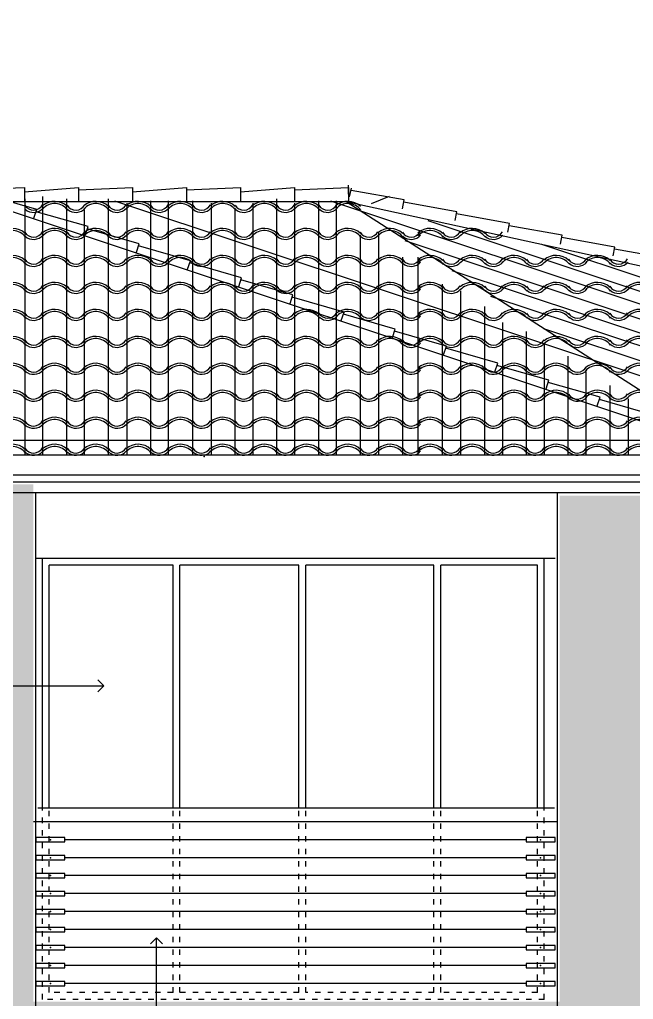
# Model space of a CAD drawing. Extents: x -92740 to -63661, y -15771 to -4391.
# Drawn here: x -84026.7 to -83881.4, y -13055.1 to -12823.1 of the extents above; entities that cross this region are included whole.
import ezdxf

# ---------------------------------------------------------------- set-up
doc = ezdxf.new("R2010")
doc.units = 0
doc.header["$MEASUREMENT"] = 0
doc.linetypes.add('Dashed', pattern=[1, 0.3, -0.4, 0.3])
for name, color, linetype in [('ELEVATIONS', 7, 'Continuous'), ('ROOFTILE', 7, 'Continuous'), ('STUCCO', 4, 'Continuous')]:
    doc.layers.add(name, color=color, linetype=linetype)

msp = doc.modelspace()

# ---------------------------------------------------------------- hatches: boundary and pattern name
at = {"layer": 'STUCCO', "linetype": 'Continuous', "ltscale": 12.78}
h = msp.add_hatch(dxfattribs=at)
h.set_pattern_fill('cement', color=9, scale=1.5625, style=0, pattern_type=2)
h.set_pattern_definition([(20, (0, 0), (-2.1376259, 5.8730789), [-6.09375015, 0.15625]), (55, (0, 0), (-5.11970028, 3.58485273), [-6.09375015, 0.15625]), (80, (0, 0), (-6.15504846, 1.0853011), [-6.09375015, 0.15625])])
h.paths.add_polyline_path([(-84456.9, -12936.3), (-84456.9, -13261.66), (-84421.75, -13261.66), (-84421.75, -13081.14), (-83898.84, -13081.14), (-83898.84, -13261.13), (-83867.95, -13261.13), (-83867.95, -12935.77), (-83898.84, -12935.77), (-83898.84, -13055.58), (-84023.44, -13055.58), (-84023.44, -12933.11), (-84057.52, -12933.11), (-84057.52, -13055.58), (-84154.44, -13055.58), (-84154.44, -12934.17), (-84189.05, -12934.17), (-84189.05, -13055.58), (-84286.5, -13055.58), (-84286.5, -12933.11), (-84322.18, -12933.11), (-84322.18, -13055.05), (-84421.75, -13055.05), (-84421.75, -12936.83)], flags=0)

# ---------------------------------------------------------------- linework, layer by layer
at = {"layer": 'ELEVATIONS', "color": 1, "linetype": 'Continuous', "ltscale": 12.78}
for p, q in [((-83854.26, -12926.64), (-84164.95, -12823.08)), ((-84038.35, -12863.35), (-84025.57, -12862.82)), ((-84025.57, -12863.88), (-84012.79, -12862.82)), ((-84025.57, -12862.82), (-84025.57, -12866.01)), ((-84012.79, -12862.82), (-84012.79, -12866.01)), ((-84012.79, -12863.35), (-84000.01, -12862.82)), ((-84000.01, -12863.88), (-83987.23, -12862.82)), ((-84000.01, -12862.82), (-84000.01, -12866.01)), ((-83987.23, -12862.82), (-83987.23, -12866.01)), ((-83987.23, -12863.35), (-83974.45, -12862.82)), ((-83974.45, -12863.88), (-83961.67, -12862.82)), ((-83974.45, -12862.82), (-83974.45, -12866.01)), ((-83961.67, -12862.82), (-83961.67, -12866.01)), ((-83961.67, -12863.35), (-83948.89, -12862.82)), ((-83948.89, -12864.41), (-83948.89, -12862.28)), ((-83948.89, -12862.82), (-83948.89, -12866.01)), ((-83948.59, -12865.07), (-83948.12, -12863)), ((-84022.65, -12868.06), (-84034.94, -12864.52)), ((-83935.65, -12865.78), (-83948.24, -12863.52)), ((-83943.43, -12866.58), (-83939.15, -12864.86)), ((-84029.3, -12866.16), (-83949.43, -12866.16)), ((-83949.43, -12866.16), (-83855.17, -12926.66)), ((-83949.43, -12866.16), (-83676.34, -12925.65)), ((-83936.11, -12867.86), (-83935.65, -12865.78)), ((-83923.18, -12868.56), (-83935.77, -12866.3)), ((-84023.33, -12870.08), (-84022.65, -12868.06)), ((-84010.53, -12872.1), (-84022.82, -12868.56)), ((-83923.64, -12870.64), (-83923.18, -12868.56)), ((-83910.7, -12871.35), (-83923.29, -12869.08)), ((-84011.2, -12874.12), (-84010.53, -12872.1)), ((-83911.17, -12873.43), (-83910.7, -12871.35)), ((-83898.23, -12874.13), (-83910.82, -12871.87)), ((-83998.4, -12876.14), (-84010.7, -12872.6)), ((-83898.7, -12876.21), (-83898.23, -12874.13)), ((-83885.76, -12876.92), (-83898.35, -12874.65)), ((-83999.08, -12878.16), (-83998.4, -12876.14)), ((-83986.28, -12880.18), (-83998.57, -12876.65)), ((-83886.22, -12879), (-83885.76, -12876.92)), ((-83873.29, -12879.7), (-83885.87, -12877.44)), ((-83986.95, -12882.2), (-83986.28, -12880.18)), ((-83974.16, -12884.22), (-83986.45, -12880.69)), ((-83974.83, -12886.24), (-83974.16, -12884.22)), ((-83962.03, -12888.26), (-83974.32, -12884.73)), ((-83962.7, -12890.29), (-83962.03, -12888.26)), ((-83949.91, -12892.31), (-83962.2, -12888.77)), ((-83950.58, -12894.33), (-83949.91, -12892.31)), ((-83937.78, -12896.35), (-83950.08, -12892.81)), ((-83938.46, -12898.37), (-83937.78, -12896.35)), ((-83925.66, -12900.39), (-83937.95, -12896.85)), ((-83926.33, -12902.41), (-83925.66, -12900.39)), ((-83913.53, -12904.43), (-83925.83, -12900.89)), ((-83914.21, -12906.45), (-83913.53, -12904.43)), ((-83901.41, -12908.47), (-83913.7, -12904.94)), ((-83902.08, -12910.49), (-83901.41, -12908.47)), ((-83889.29, -12912.51), (-83901.58, -12908.98)), ((-83889.96, -12914.53), (-83889.29, -12912.51)), ((-83877.16, -12916.55), (-83889.45, -12913.02)), ((-83676.34, -12926.18), (-84468.99, -12926.18)), ((-83680.55, -12930.92), (-84467.77, -12930.92)), ((-83680.8, -12932.63), (-84465.41, -12932.63)), ((-83683.58, -12935.15), (-84462.82, -12935.15)), ((-84022.91, -13268.25), (-84022.91, -12935.24)), ((-83899.37, -13262.19), (-83899.37, -12935.24)), ((-83899.9, -12950.68), (-84022.91, -12950.68)), ((-83899.37, -13012.98), (-84023.44, -13012.98))]:
    msp.add_line(p, q, dxfattribs=at)
at = {"layer": 'ELEVATIONS', "color": 2, "linetype": 'Continuous', "ltscale": 12.78}
msp.add_line((-84500.03, -12922.65), (-83727.37, -12922.65), dxfattribs=at)
at = {"layer": 'ELEVATIONS', "color": 5, "linetype": 'Continuous', "ltscale": 12.78}
for p, q in [((-84021.29, -13009.79), (-84021.29, -12950.68)), ((-83902.54, -12950.68), (-84021.29, -12950.68)), ((-83902.54, -13009.79), (-83902.54, -12950.68)), ((-84019.69, -13009.79), (-84019.69, -12952.28)), ((-83990.4, -12952.28), (-84019.69, -12952.28)), ((-83990.4, -13009.79), (-83990.4, -12952.28)), ((-83988.8, -13009.79), (-83988.8, -12952.28)), ((-83960.58, -12952.28), (-83988.8, -12952.28)), ((-83960.58, -13009.79), (-83960.58, -12952.28)), ((-83958.98, -13009.79), (-83958.98, -12952.28)), ((-83928.63, -12952.28), (-83958.98, -12952.28)), ((-83928.63, -13009.79), (-83928.63, -12952.28)), ((-83927.03, -13009.79), (-83927.03, -12952.28)), ((-83904.14, -12952.28), (-83927.03, -12952.28)), ((-83904.14, -13009.79), (-83904.14, -12952.28))]:
    msp.add_line(p, q, dxfattribs=at)
at = {"layer": 'ELEVATIONS', "color": 2, "linetype": 'Continuous', "ltscale": 8.52}
for p, q in [((-84132.43, -12980.85), (-84006.76, -12980.85)), ((-83994.33, -13069.25), (-83994.33, -13040.49))]:
    msp.add_line(p, q, dxfattribs=at)
at = {"layer": 'ELEVATIONS', "color": 1, "linetype": 'Continuous', "ltscale": 8.52}
for p, q in [((-84006.76, -12980.85), (-84008.18, -12979.43)), ((-84006.76, -12980.85), (-84008.18, -12982.27)), ((-83994.33, -13040.49), (-83995.75, -13041.91)), ((-83994.33, -13040.49), (-83992.91, -13041.91))]:
    msp.add_line(p, q, dxfattribs=at)
at = {"layer": 'ELEVATIONS', "color": 9, "linetype": 'Dashed', "ltscale": 4.26}
for p, q in [((-84021.29, -13055.05), (-84021.29, -13009.25)), ((-84019.69, -13053.45), (-84019.69, -13009.25)), ((-83960.58, -13053.45), (-83960.58, -13009.25)), ((-83958.98, -13053.45), (-83958.98, -13009.25)), ((-83928.63, -13053.45), (-83928.63, -13008.72)), ((-83927.03, -13053.45), (-83927.03, -13008.72)), ((-83904.14, -13053.45), (-83904.14, -13008.19)), ((-83902.54, -13055.05), (-83902.54, -13008.19)), ((-83990.4, -13053.45), (-83990.4, -13009.79)), ((-83988.8, -13053.45), (-83988.8, -13009.79)), ((-83990.4, -13053.45), (-84019.69, -13053.45)), ((-83960.58, -13053.45), (-83988.8, -13053.45)), ((-83928.63, -13053.45), (-83958.98, -13053.45)), ((-83904.14, -13053.45), (-83927.03, -13053.45)), ((-83902.54, -13055.05), (-84021.29, -13055.05))]:
    msp.add_line(p, q, dxfattribs=at)
at = {"layer": 'ELEVATIONS', "color": 1, "linetype": 'Continuous', "ltscale": 4.26}
msp.add_line((-83900.1, -13009.79), (-84022.38, -13009.79), dxfattribs=at)
at = {"layer": 'ELEVATIONS', "color": 8, "linetype": 'Continuous', "ltscale": 12.78}
for p, q in [((-84015.99, -13016.71), (-84022.91, -13016.71)), ((-84022.91, -13016.71), (-84022.91, -13017.77)), ((-84022.91, -13017.77), (-84015.99, -13017.77)), ((-84015.99, -13017.77), (-84015.99, -13016.71)), ((-83906.83, -13017.24), (-84015.99, -13017.24)), ((-83899.9, -13016.71), (-83906.83, -13016.71)), ((-83906.83, -13016.71), (-83906.83, -13017.77)), ((-83906.83, -13017.77), (-83899.9, -13017.77)), ((-83899.9, -13017.77), (-83899.9, -13016.71)), ((-84015.99, -13020.97), (-84022.91, -13020.97)), ((-84022.91, -13020.97), (-84022.91, -13022.03)), ((-84015.99, -13022.03), (-84015.99, -13020.97)), ((-83899.9, -13020.97), (-83906.83, -13020.97)), ((-83906.83, -13020.97), (-83906.83, -13022.03)), ((-83899.9, -13022.03), (-83899.9, -13020.97)), ((-84022.91, -13022.03), (-84015.99, -13022.03)), ((-83906.83, -13021.5), (-84015.99, -13021.5)), ((-83906.83, -13022.03), (-83899.9, -13022.03)), ((-84015.99, -13025.23), (-84022.91, -13025.23)), ((-84022.91, -13025.23), (-84022.91, -13026.29)), ((-84015.99, -13026.29), (-84015.99, -13025.23)), ((-83899.9, -13025.23), (-83906.83, -13025.23)), ((-83906.83, -13025.23), (-83906.83, -13026.29)), ((-83899.9, -13026.29), (-83899.9, -13025.23)), ((-84022.91, -13026.29), (-84015.99, -13026.29)), ((-83906.83, -13025.76), (-84015.99, -13025.76)), ((-83906.83, -13026.29), (-83899.9, -13026.29)), ((-84015.99, -13029.49), (-84022.91, -13029.49)), ((-84022.91, -13029.49), (-84022.91, -13030.55)), ((-84015.99, -13030.55), (-84015.99, -13029.49)), ((-83906.83, -13030.02), (-84015.99, -13030.02)), ((-83899.9, -13029.49), (-83906.83, -13029.49)), ((-83906.83, -13029.49), (-83906.83, -13030.55)), ((-83899.9, -13030.55), (-83899.9, -13029.49)), ((-84022.91, -13030.55), (-84015.99, -13030.55)), ((-83906.83, -13030.55), (-83899.9, -13030.55)), ((-84015.99, -13033.75), (-84022.91, -13033.75)), ((-84022.91, -13033.75), (-84022.91, -13034.81)), ((-84022.91, -13034.81), (-84015.99, -13034.81)), ((-84015.99, -13034.81), (-84015.99, -13033.75)), ((-83906.83, -13034.28), (-84015.99, -13034.28)), ((-83899.9, -13033.75), (-83906.83, -13033.75)), ((-83906.83, -13033.75), (-83906.83, -13034.81)), ((-83906.83, -13034.81), (-83899.9, -13034.81)), ((-83899.9, -13034.81), (-83899.9, -13033.75)), ((-84015.99, -13038.01), (-84022.91, -13038.01)), ((-84022.91, -13038.01), (-84022.91, -13039.07)), ((-84022.91, -13039.07), (-84015.99, -13039.07)), ((-84015.99, -13039.07), (-84015.99, -13038.01)), ((-83906.83, -13038.54), (-84015.99, -13038.54)), ((-83899.9, -13038.01), (-83906.83, -13038.01)), ((-83906.83, -13038.01), (-83906.83, -13039.07)), ((-83906.83, -13039.07), (-83899.9, -13039.07)), ((-83899.9, -13039.07), (-83899.9, -13038.01)), ((-84015.99, -13042.27), (-84022.91, -13042.27)), ((-84022.91, -13042.27), (-84022.91, -13043.33)), ((-84022.91, -13043.33), (-84015.99, -13043.33)), ((-84015.99, -13043.33), (-84015.99, -13042.27)), ((-83906.83, -13042.8), (-84015.99, -13042.8)), ((-83899.9, -13042.27), (-83906.83, -13042.27)), ((-83906.83, -13042.27), (-83906.83, -13043.33)), ((-83906.83, -13043.33), (-83899.9, -13043.33)), ((-83899.9, -13043.33), (-83899.9, -13042.27)), ((-84015.99, -13046.53), (-84022.91, -13046.53)), ((-84022.91, -13046.53), (-84022.91, -13047.59)), ((-84022.91, -13047.59), (-84015.99, -13047.59)), ((-84015.99, -13047.59), (-84015.99, -13046.53)), ((-83906.83, -13047.06), (-84015.99, -13047.06)), ((-83899.9, -13046.53), (-83906.83, -13046.53)), ((-83906.83, -13046.53), (-83906.83, -13047.59)), ((-83906.83, -13047.59), (-83899.9, -13047.59)), ((-83899.9, -13047.59), (-83899.9, -13046.53)), ((-84015.99, -13050.79), (-84022.91, -13050.79)), ((-84022.91, -13050.79), (-84022.91, -13051.85)), ((-84015.99, -13051.85), (-84015.99, -13050.79)), ((-83899.9, -13050.79), (-83906.83, -13050.79)), ((-83906.83, -13050.79), (-83906.83, -13051.85)), ((-83899.9, -13051.85), (-83899.9, -13050.79)), ((-84022.91, -13051.85), (-84015.99, -13051.85)), ((-83906.83, -13051.32), (-84015.99, -13051.32)), ((-83906.83, -13051.85), (-83899.9, -13051.85))]:
    msp.add_line(p, q, dxfattribs=at)
at = {"layer": 'ELEVATIONS', "color": 1, "linetype": 'Continuous', "ltscale": 12.78}
msp.add_point((-83983.04, -12926.5), dxfattribs=at)
msp.add_point((-83983.04, -12926.5), dxfattribs=at)
at = {"layer": 'ELEVATIONS', "color": 8, "linetype": 'Continuous', "ltscale": 12.78}
for p in [(-84019.45, -13017.24), (-83903.36, -13017.24), (-84019.45, -13021.5), (-83903.36, -13021.5), (-84019.45, -13025.76), (-83903.36, -13025.76), (-84019.45, -13030.02), (-83903.36, -13030.02), (-84019.45, -13034.28), (-83903.36, -13034.28), (-84019.45, -13038.54), (-83903.36, -13038.54), (-84019.45, -13042.8), (-83903.36, -13042.8), (-84019.45, -13047.06), (-83903.36, -13047.06), (-84019.45, -13051.32), (-83903.36, -13051.32)]:
    msp.add_point(p, dxfattribs=at)
at = {"layer": 'ROOFTILE', "color": 7, "linetype": 'Continuous', "ltscale": 12.78}
for p, q in [((-84025.44, -12926.18), (-84025.44, -12865.48)), ((-84021.22, -12926.18), (-84021.22, -12864.95)), ((-84015.56, -12926.18), (-84015.56, -12865.48)), ((-84005.69, -12926.18), (-84005.69, -12865.48)), ((-83965.8, -12926.18), (-83965.8, -12865.48)), ((-84004.27, -12866.01), (-83821.63, -12926.72)), ((-84001.28, -12926.18), (-84001.28, -12866.54)), ((-83995.62, -12926.18), (-83995.62, -12866.01)), ((-83991.49, -12926.18), (-83991.49, -12866.01)), ((-83985.74, -12926.18), (-83985.74, -12866.01)), ((-83981.33, -12926.18), (-83981.33, -12866.54)), ((-83975.67, -12926.18), (-83975.67, -12867.61)), ((-83971.46, -12926.18), (-83971.46, -12866.54)), ((-83961.58, -12926.18), (-83961.58, -12866.54)), ((-83955.92, -12926.18), (-83955.92, -12866.01)), ((-83953.15, -12866.01), (-83770.51, -12926.72)), ((-83951.71, -12926.18), (-83951.71, -12866.01)), ((-84011.35, -12926.18), (-84011.35, -12868.14)), ((-83930.04, -12870.68), (-83761.45, -12926.72)), ((-83946.05, -12926.18), (-83946.05, -12874)), ((-83941.64, -12926.18), (-83941.64, -12873.47)), ((-83935.52, -12875.41), (-83781.16, -12926.72)), ((-83903.14, -12876.26), (-83751.34, -12926.72)), ((-83935.98, -12926.18), (-83935.98, -12879.32)), ((-83932.39, -12926.18), (-83932.39, -12879.32)), ((-83924.38, -12882.47), (-83791.27, -12926.72)), ((-83926.63, -12926.18), (-83926.63, -12885.71)), ((-83922.23, -12926.18), (-83922.23, -12887.31)), ((-83915.22, -12888.53), (-83800.33, -12926.72)), ((-83916.57, -12926.18), (-83916.57, -12891.04)), ((-83912.35, -12926.18), (-83912.35, -12894.77)), ((-83906.69, -12926.18), (-83906.69, -12896.9)), ((-83902.7, -12896.23), (-83810.98, -12926.72)), ((-83902.48, -12926.18), (-83902.48, -12899.56)), ((-83896.82, -12926.18), (-83896.82, -12902.75)), ((-83892.6, -12926.18), (-83892.6, -12906.48)), ((-83886.94, -12926.18), (-83886.94, -12909.68)), ((-83882.54, -12926.18), (-83882.54, -12912.87))]:
    msp.add_line(p, q, dxfattribs=at)
for centre, radius, start, end in [((-84023.42, -12865.76), 2.44, 211.6504, 331.6052), ((-84023.42, -12865.76), 2.97, 228.3381, 319.0707), ((-84018.42, -12870.49), 4.37, 46.5154, 131.1465), ((-84018.42, -12870.49), 3.84, 36.0644, 138.0128), ((-84013.42, -12865.76), 2.44, 211.6504, 331.6052), ((-84013.42, -12865.76), 2.97, 228.3381, 319.0707), ((-84008.67, -12870.49), 4.37, 46.5154, 131.1465), ((-84008.67, -12870.49), 3.84, 36.0644, 138.0128), ((-84003.67, -12865.76), 2.44, 211.6504, 331.6052), ((-84003.67, -12865.76), 2.97, 228.3381, 319.0707), ((-83998.67, -12870.49), 4.37, 46.5154, 131.1465), ((-83998.67, -12870.49), 3.84, 36.0644, 138.0128), ((-83993.67, -12865.76), 2.44, 211.6504, 331.6052), ((-83993.67, -12865.76), 2.97, 228.3381, 319.0707), ((-83988.66, -12870.49), 4.37, 46.5154, 131.1465), ((-83988.66, -12870.49), 3.84, 36.0644, 138.0128), ((-83983.66, -12865.76), 2.44, 211.6504, 331.6052), ((-83983.66, -12865.76), 2.97, 228.3381, 319.0707), ((-83978.66, -12870.49), 4.37, 46.5154, 131.1465), ((-83978.66, -12870.49), 3.84, 36.0644, 138.0128), ((-83973.65, -12865.76), 2.44, 211.6504, 331.6052), ((-83973.65, -12865.76), 2.97, 228.3381, 319.0707), ((-83968.78, -12870.49), 4.37, 46.5154, 131.1465), ((-83968.78, -12870.49), 3.84, 36.0644, 138.0128), ((-83963.78, -12865.76), 2.44, 211.6504, 331.6052), ((-83963.78, -12865.76), 2.97, 228.3381, 319.0707), ((-83958.78, -12870.49), 4.37, 46.5154, 131.1465), ((-83958.78, -12870.49), 3.84, 36.0644, 138.0128), ((-83953.78, -12865.76), 2.44, 211.6504, 331.6052), ((-83953.78, -12865.76), 2.97, 228.3381, 319.0707), ((-83949.03, -12870.49), 4.37, 46.5154, 131.1465), ((-83949.03, -12870.49), 3.84, 36.0644, 138.0128), ((-84028.42, -12876.88), 4.37, 46.5154, 131.1465), ((-84018.42, -12876.88), 4.37, 46.5154, 131.1465), ((-84008.67, -12876.88), 4.37, 46.5154, 131.1465), ((-83998.67, -12876.88), 4.37, 46.5154, 131.1465), ((-83988.66, -12876.88), 4.37, 46.5154, 131.1465), ((-83978.66, -12876.88), 4.37, 46.5154, 131.1465), ((-83968.78, -12876.88), 4.37, 46.5154, 131.1465), ((-83958.78, -12876.88), 4.37, 46.5154, 131.1465), ((-83949.03, -12876.88), 4.37, 46.5154, 131.1465), ((-83939.03, -12876.88), 4.37, 46.5154, 131.1465), ((-83929.55, -12876.88), 4.37, 46.5154, 131.1465), ((-83919.55, -12876.88), 4.37, 46.5154, 131.1465), ((-84028.42, -12876.88), 3.84, 36.0644, 138.0128), ((-84023.42, -12872.15), 2.44, 211.6504, 331.6052), ((-84023.42, -12872.15), 2.97, 228.3381, 319.0707), ((-84018.42, -12876.88), 3.84, 36.0644, 138.0128), ((-84013.42, -12872.15), 2.44, 211.6504, 331.6052), ((-84013.42, -12872.15), 2.97, 228.3381, 319.0707), ((-84008.67, -12876.88), 3.84, 36.0644, 138.0128), ((-84003.67, -12872.15), 2.44, 211.6504, 331.6052), ((-84003.67, -12872.15), 2.97, 228.3381, 319.0707), ((-83998.67, -12876.88), 3.84, 36.0644, 138.0128), ((-83993.67, -12872.15), 2.44, 211.6504, 331.6052), ((-83993.67, -12872.15), 2.97, 228.3381, 319.0707), ((-83988.66, -12876.88), 3.84, 36.0644, 138.0128), ((-83983.66, -12872.15), 2.44, 211.6504, 331.6052), ((-83983.66, -12872.15), 2.97, 228.3381, 319.0707), ((-83978.66, -12876.88), 3.84, 36.0644, 138.0128), ((-83973.65, -12872.15), 2.44, 211.6504, 331.6052), ((-83973.65, -12872.15), 2.97, 228.3381, 319.0707), ((-83968.78, -12876.88), 3.84, 36.0644, 138.0128), ((-83963.78, -12872.15), 2.44, 211.6504, 331.6052), ((-83963.78, -12872.15), 2.97, 228.3381, 319.0707), ((-83958.78, -12876.88), 3.84, 36.0644, 138.0128), ((-83953.78, -12872.15), 2.44, 211.6504, 331.6052), ((-83953.78, -12872.15), 2.97, 228.3381, 319.0707), ((-83949.03, -12876.88), 3.84, 36.0644, 138.0128), ((-83944.03, -12872.15), 2.44, 211.6504, 331.6052), ((-83944.03, -12872.15), 2.97, 228.3381, 319.0707), ((-83939.03, -12876.88), 3.84, 36.0644, 138.0128), ((-83934.03, -12872.15), 2.44, 211.6504, 331.6052), ((-83934.03, -12872.15), 2.97, 228.3381, 319.0707), ((-83929.55, -12876.88), 3.84, 36.0644, 138.0128), ((-83924.55, -12872.15), 2.44, 211.6504, 331.6052), ((-83924.55, -12872.15), 2.97, 228.3381, 319.0707), ((-83919.55, -12876.88), 3.84, 36.0644, 138.0128), ((-83914.55, -12872.15), 2.44, 211.6504, 331.6052), ((-83914.55, -12872.15), 2.97, 228.3381, 319.0707), ((-84028.42, -12883.27), 4.37, 46.5154, 131.1465), ((-84028.42, -12883.27), 3.84, 36.0644, 138.0128), ((-84018.42, -12883.27), 4.37, 46.5154, 131.1465), ((-84018.42, -12883.27), 3.84, 36.0644, 138.0128), ((-84008.67, -12883.27), 4.37, 46.5154, 131.1465), ((-84008.67, -12883.27), 3.84, 36.0644, 138.0128), ((-83998.67, -12883.27), 4.37, 46.5154, 131.1465), ((-83998.67, -12883.27), 3.84, 36.0644, 138.0128), ((-83988.66, -12883.27), 4.37, 46.5154, 131.1465), ((-83988.66, -12883.27), 3.84, 36.0644, 138.0128), ((-83978.66, -12883.27), 4.37, 46.5154, 131.1465), ((-83978.66, -12883.27), 3.84, 36.0644, 138.0128), ((-83968.78, -12883.27), 4.37, 46.5154, 131.1465), ((-83968.78, -12883.27), 3.84, 36.0644, 138.0128), ((-83958.78, -12883.27), 4.37, 46.5154, 131.1465), ((-83958.78, -12883.27), 3.84, 36.0644, 138.0128), ((-83949.03, -12883.27), 4.37, 46.5154, 131.1465), ((-83949.03, -12883.27), 3.84, 36.0644, 138.0128), ((-83939.03, -12883.27), 4.37, 46.5154, 131.1465), ((-83939.03, -12883.27), 3.84, 36.0644, 138.0128), ((-83929.55, -12883.27), 4.37, 46.5154, 131.1465), ((-83929.55, -12883.27), 3.84, 36.0644, 138.0128), ((-83919.55, -12883.27), 4.37, 46.5154, 131.1465), ((-83919.55, -12883.27), 3.84, 36.0644, 138.0128), ((-83909.67, -12883.27), 4.37, 46.5154, 131.1465), ((-83909.67, -12883.27), 3.84, 36.0644, 138.0128), ((-83899.67, -12883.27), 4.37, 46.5154, 131.1465), ((-83899.67, -12883.27), 3.84, 36.0644, 138.0128), ((-83889.92, -12883.27), 4.37, 46.5154, 131.1465), ((-83889.92, -12883.27), 3.84, 36.0644, 138.0128), ((-84023.42, -12878.54), 2.44, 211.6504, 331.6052), ((-84023.42, -12878.54), 2.97, 228.3381, 319.0707), ((-84013.42, -12878.54), 2.44, 211.6504, 331.6052), ((-84013.42, -12878.54), 2.97, 228.3381, 319.0707), ((-84003.67, -12878.54), 2.44, 211.6504, 331.6052), ((-84003.67, -12878.54), 2.97, 228.3381, 319.0707), ((-83993.67, -12878.54), 2.44, 211.6504, 331.6052), ((-83993.67, -12878.54), 2.97, 228.3381, 319.0707), ((-83983.66, -12878.54), 2.44, 211.6504, 331.6052), ((-83983.66, -12878.54), 2.97, 228.3381, 319.0707), ((-83973.65, -12878.54), 2.44, 211.6504, 331.6052), ((-83973.65, -12878.54), 2.97, 228.3381, 319.0707), ((-83963.78, -12878.54), 2.44, 211.6504, 331.6052), ((-83963.78, -12878.54), 2.97, 228.3381, 319.0707), ((-83953.78, -12878.54), 2.44, 211.6504, 331.6052), ((-83953.78, -12878.54), 2.97, 228.3381, 319.0707), ((-83944.03, -12878.54), 2.44, 211.6504, 331.6052), ((-83944.03, -12878.54), 2.97, 228.3381, 319.0707), ((-83934.03, -12878.54), 2.44, 211.6504, 331.6052), ((-83934.03, -12878.54), 2.97, 228.3381, 319.0707), ((-83924.55, -12878.54), 2.44, 211.6504, 331.6052), ((-83924.55, -12878.54), 2.97, 228.3381, 319.0707), ((-83914.55, -12878.54), 2.44, 211.6504, 331.6052), ((-83914.55, -12878.54), 2.97, 228.3381, 319.0707), ((-83904.67, -12878.54), 2.44, 211.6504, 331.6052), ((-83904.67, -12878.54), 2.97, 228.3381, 319.0707), ((-83894.67, -12878.54), 2.44, 211.6504, 331.6052), ((-83894.67, -12878.54), 2.97, 228.3381, 319.0707), ((-83884.92, -12878.54), 2.44, 211.6504, 331.6052), ((-83884.92, -12878.54), 2.97, 228.3381, 319.0707), ((-84028.42, -12889.66), 4.37, 46.5154, 131.1465), ((-84028.42, -12889.66), 3.84, 36.0644, 138.0128), ((-84023.42, -12884.93), 2.44, 211.6504, 331.6052), ((-84018.42, -12889.66), 4.37, 46.5154, 131.1465), ((-84018.42, -12889.66), 3.84, 36.0644, 138.0128), ((-84013.42, -12884.93), 2.44, 211.6504, 331.6052), ((-84008.67, -12889.66), 4.37, 46.5154, 131.1465), ((-84008.67, -12889.66), 3.84, 36.0644, 138.0128), ((-84003.67, -12884.93), 2.44, 211.6504, 331.6052), ((-83998.67, -12889.66), 4.37, 46.5154, 131.1465), ((-83998.67, -12889.66), 3.84, 36.0644, 138.0128), ((-83993.67, -12884.93), 2.44, 211.6504, 331.6052), ((-83988.66, -12889.66), 4.37, 46.5154, 131.1465), ((-83988.66, -12889.66), 3.84, 36.0644, 138.0128), ((-83983.66, -12884.93), 2.44, 211.6504, 331.6052), ((-83978.66, -12889.66), 4.37, 46.5154, 131.1465), ((-83978.66, -12889.66), 3.84, 36.0644, 138.0128), ((-83973.65, -12884.93), 2.44, 211.6504, 331.6052), ((-83968.78, -12889.66), 4.37, 46.5154, 131.1465), ((-83968.78, -12889.66), 3.84, 36.0644, 138.0128), ((-83963.78, -12884.93), 2.44, 211.6504, 331.6052), ((-83958.78, -12889.66), 4.37, 46.5154, 131.1465), ((-83958.78, -12889.66), 3.84, 36.0644, 138.0128), ((-83953.78, -12884.93), 2.44, 211.6504, 331.6052), ((-83949.03, -12889.66), 4.37, 46.5154, 131.1465), ((-83949.03, -12889.66), 3.84, 36.0644, 138.0128), ((-83944.03, -12884.93), 2.44, 211.6504, 331.6052), ((-83939.03, -12889.66), 4.37, 46.5154, 131.1465), ((-83939.03, -12889.66), 3.84, 36.0644, 138.0128), ((-83934.03, -12884.93), 2.44, 211.6504, 331.6052), ((-83929.55, -12889.66), 4.37, 46.5154, 131.1465), ((-83929.55, -12889.66), 3.84, 36.0644, 138.0128), ((-83924.55, -12884.93), 2.44, 211.6504, 331.6052), ((-83919.55, -12889.66), 4.37, 46.5154, 131.1465), ((-83919.55, -12889.66), 3.84, 36.0644, 138.0128), ((-83914.55, -12884.93), 2.44, 211.6504, 331.6052), ((-83909.67, -12889.66), 4.37, 46.5154, 131.1465), ((-83909.67, -12889.66), 3.84, 36.0644, 138.0128), ((-83904.67, -12884.93), 2.44, 211.6504, 331.6052), ((-83899.67, -12889.66), 4.37, 46.5154, 131.1465), ((-83899.67, -12889.66), 3.84, 36.0644, 138.0128), ((-83894.67, -12884.93), 2.44, 211.6504, 331.6052), ((-83889.92, -12889.66), 4.37, 46.5154, 131.1465), ((-83889.92, -12889.66), 3.84, 36.0644, 138.0128), ((-83884.92, -12884.93), 2.44, 211.6504, 331.6052), ((-83879.92, -12889.66), 4.37, 46.5154, 131.1465), ((-83879.92, -12889.66), 3.84, 36.0644, 138.0128), ((-84023.42, -12884.93), 2.97, 228.3381, 319.0707), ((-84013.42, -12884.93), 2.97, 228.3381, 319.0707), ((-84003.67, -12884.93), 2.97, 228.3381, 319.0707), ((-83993.67, -12884.93), 2.97, 228.3381, 319.0707), ((-83983.66, -12884.93), 2.97, 228.3381, 319.0707), ((-83973.65, -12884.93), 2.97, 228.3381, 319.0707), ((-83963.78, -12884.93), 2.97, 228.3381, 319.0707), ((-83953.78, -12884.93), 2.97, 228.3381, 319.0707), ((-83944.03, -12884.93), 2.97, 228.3381, 319.0707), ((-83934.03, -12884.93), 2.97, 228.3381, 319.0707), ((-83924.55, -12884.93), 2.97, 228.3381, 319.0707), ((-83914.55, -12884.93), 2.97, 228.3381, 319.0707), ((-83904.67, -12884.93), 2.97, 228.3381, 319.0707), ((-83894.67, -12884.93), 2.97, 228.3381, 319.0707), ((-83884.92, -12884.93), 2.97, 228.3381, 319.0707), ((-84028.42, -12896.05), 4.37, 46.5154, 131.1465), ((-84028.42, -12896.05), 3.84, 36.0644, 138.0128), ((-84023.42, -12891.32), 2.44, 211.6504, 331.6052), ((-84023.42, -12891.32), 2.97, 228.3381, 319.0707), ((-84018.42, -12896.05), 4.37, 46.5154, 131.1465), ((-84018.42, -12896.05), 3.84, 36.0644, 138.0128), ((-84013.42, -12891.32), 2.44, 211.6504, 331.6052), ((-84013.42, -12891.32), 2.97, 228.3381, 319.0707), ((-84008.67, -12896.05), 4.37, 46.5154, 131.1465), ((-84008.67, -12896.05), 3.84, 36.0644, 138.0128), ((-84003.67, -12891.32), 2.44, 211.6504, 331.6052), ((-84003.67, -12891.32), 2.97, 228.3381, 319.0707), ((-83998.67, -12896.05), 4.37, 46.5154, 131.1465), ((-83998.67, -12896.05), 3.84, 36.0644, 138.0128), ((-83993.67, -12891.32), 2.44, 211.6504, 331.6052), ((-83993.67, -12891.32), 2.97, 228.3381, 319.0707), ((-83988.66, -12896.05), 4.37, 46.5154, 131.1465), ((-83988.66, -12896.05), 3.84, 36.0644, 138.0128), ((-83983.66, -12891.32), 2.44, 211.6504, 331.6052), ((-83983.66, -12891.32), 2.97, 228.3381, 319.0707), ((-83978.66, -12896.05), 4.37, 46.5154, 131.1465), ((-83978.66, -12896.05), 3.84, 36.0644, 138.0128), ((-83973.65, -12891.32), 2.44, 211.6504, 331.6052), ((-83973.65, -12891.32), 2.97, 228.3381, 319.0707), ((-83968.78, -12896.05), 4.37, 46.5154, 131.1465), ((-83968.78, -12896.05), 3.84, 36.0644, 138.0128), ((-83963.78, -12891.32), 2.44, 211.6504, 331.6052), ((-83963.78, -12891.32), 2.97, 228.3381, 319.0707), ((-83958.78, -12896.05), 4.37, 46.5154, 131.1465), ((-83958.78, -12896.05), 3.84, 36.0644, 138.0128), ((-83953.78, -12891.32), 2.44, 211.6504, 331.6052), ((-83953.78, -12891.32), 2.97, 228.3381, 319.0707), ((-83949.03, -12896.05), 4.37, 46.5154, 131.1465), ((-83949.03, -12896.05), 3.84, 36.0644, 138.0128), ((-83944.03, -12891.32), 2.44, 211.6504, 331.6052), ((-83944.03, -12891.32), 2.97, 228.3381, 319.0707), ((-83939.03, -12896.05), 4.37, 46.5154, 131.1465), ((-83939.03, -12896.05), 3.84, 36.0644, 138.0128), ((-83934.03, -12891.32), 2.44, 211.6504, 331.6052), ((-83934.03, -12891.32), 2.97, 228.3381, 319.0707), ((-83929.55, -12896.05), 4.37, 46.5154, 131.1465), ((-83929.55, -12896.05), 3.84, 36.0644, 138.0128), ((-83924.55, -12891.32), 2.44, 211.6504, 331.6052), ((-83924.55, -12891.32), 2.97, 228.3381, 319.0707), ((-83919.55, -12896.05), 4.37, 46.5154, 131.1465), ((-83919.55, -12896.05), 3.84, 36.0644, 138.0128), ((-83914.55, -12891.32), 2.44, 211.6504, 331.6052), ((-83914.55, -12891.32), 2.97, 228.3381, 319.0707), ((-83909.67, -12896.05), 4.37, 46.5154, 131.1465), ((-83909.67, -12896.05), 3.84, 36.0644, 138.0128), ((-83904.67, -12891.32), 2.44, 211.6504, 331.6052), ((-83904.67, -12891.32), 2.97, 228.3381, 319.0707), ((-83899.67, -12896.05), 4.37, 46.5154, 131.1465), ((-83899.67, -12896.05), 3.84, 36.0644, 138.0128), ((-83894.67, -12891.32), 2.44, 211.6504, 331.6052), ((-83894.67, -12891.32), 2.97, 228.3381, 319.0707), ((-83889.92, -12896.05), 4.37, 46.5154, 131.1465), ((-83889.92, -12896.05), 3.84, 36.0644, 138.0128), ((-83884.92, -12891.32), 2.44, 211.6504, 331.6052), ((-83884.92, -12891.32), 2.97, 228.3381, 319.0707), ((-83879.92, -12896.05), 4.37, 46.5154, 131.1465), ((-83879.92, -12896.05), 3.84, 36.0644, 138.0128), ((-84028.42, -12902.44), 4.37, 46.5154, 131.1465), ((-84028.42, -12902.44), 3.84, 36.0644, 138.0128), ((-84023.42, -12897.71), 2.44, 211.6504, 331.6052), ((-84023.42, -12897.71), 2.97, 228.3381, 319.0707), ((-84018.42, -12902.44), 4.37, 46.5154, 131.1465), ((-84018.42, -12902.44), 3.84, 36.0644, 138.0128), ((-84013.42, -12897.71), 2.44, 211.6504, 331.6052), ((-84013.42, -12897.71), 2.97, 228.3381, 319.0707), ((-84008.67, -12902.44), 4.37, 46.5154, 131.1465), ((-84008.67, -12902.44), 3.84, 36.0644, 138.0128), ((-84003.67, -12897.71), 2.44, 211.6504, 331.6052), ((-84003.67, -12897.71), 2.97, 228.3381, 319.0707), ((-83998.67, -12902.44), 4.37, 46.5154, 131.1465), ((-83998.67, -12902.44), 3.84, 36.0644, 138.0128), ((-83993.67, -12897.71), 2.44, 211.6504, 331.6052), ((-83993.67, -12897.71), 2.97, 228.3381, 319.0707), ((-83988.66, -12902.44), 4.37, 46.5154, 131.1465), ((-83988.66, -12902.44), 3.84, 36.0644, 138.0128), ((-83983.66, -12897.71), 2.44, 211.6504, 331.6052), ((-83983.66, -12897.71), 2.97, 228.3381, 319.0707), ((-83978.66, -12902.44), 4.37, 46.5154, 131.1465), ((-83978.66, -12902.44), 3.84, 36.0644, 138.0128), ((-83973.65, -12897.71), 2.44, 211.6504, 331.6052), ((-83973.65, -12897.71), 2.97, 228.3381, 319.0707), ((-83968.78, -12902.44), 4.37, 46.5154, 131.1465), ((-83968.78, -12902.44), 3.84, 36.0644, 138.0128), ((-83963.78, -12897.71), 2.44, 211.6504, 331.6052), ((-83963.78, -12897.71), 2.97, 228.3381, 319.0707), ((-83958.78, -12902.44), 4.37, 46.5154, 131.1465), ((-83958.78, -12902.44), 3.84, 36.0644, 138.0128), ((-83953.78, -12897.71), 2.44, 211.6504, 331.6052), ((-83953.78, -12897.71), 2.97, 228.3381, 319.0707), ((-83949.03, -12902.44), 4.37, 46.5154, 131.1465), ((-83949.03, -12902.44), 3.84, 36.0644, 138.0128), ((-83944.03, -12897.71), 2.44, 211.6504, 331.6052), ((-83944.03, -12897.71), 2.97, 228.3381, 319.0707), ((-83939.03, -12902.44), 4.37, 46.5154, 131.1465), ((-83939.03, -12902.44), 3.84, 36.0644, 138.0128), ((-83934.03, -12897.71), 2.44, 211.6504, 331.6052), ((-83934.03, -12897.71), 2.97, 228.3381, 319.0707), ((-83929.55, -12902.44), 4.37, 46.5154, 131.1465), ((-83929.55, -12902.44), 3.84, 36.0644, 138.0128), ((-83924.55, -12897.71), 2.44, 211.6504, 331.6052), ((-83924.55, -12897.71), 2.97, 228.3381, 319.0707), ((-83919.55, -12902.44), 4.37, 46.5154, 131.1465), ((-83919.55, -12902.44), 3.84, 36.0644, 138.0128), ((-83914.55, -12897.71), 2.44, 211.6504, 331.6052), ((-83914.55, -12897.71), 2.97, 228.3381, 319.0707), ((-83909.67, -12902.44), 4.37, 46.5154, 131.1465), ((-83909.67, -12902.44), 3.84, 36.0644, 138.0128), ((-83904.67, -12897.71), 2.44, 211.6504, 331.6052), ((-83904.67, -12897.71), 2.97, 228.3381, 319.0707), ((-83899.67, -12902.44), 4.37, 46.5154, 131.1465), ((-83899.67, -12902.44), 3.84, 36.0644, 138.0128), ((-83894.67, -12897.71), 2.44, 211.6504, 331.6052), ((-83894.67, -12897.71), 2.97, 228.3381, 319.0707), ((-83889.92, -12902.44), 4.37, 46.5154, 131.1465), ((-83889.92, -12902.44), 3.84, 36.0644, 138.0128), ((-83884.92, -12897.71), 2.44, 211.6504, 331.6052), ((-83884.92, -12897.71), 2.97, 228.3381, 319.0707), ((-83879.92, -12902.44), 4.37, 46.5154, 131.1465), ((-83879.92, -12902.44), 3.84, 36.0644, 138.0128), ((-84028.42, -12908.83), 4.37, 46.5154, 131.1465), ((-84028.42, -12908.83), 3.84, 36.0644, 138.0128), ((-84018.42, -12908.83), 4.37, 46.5154, 131.1465), ((-84018.42, -12908.83), 3.84, 36.0644, 138.0128), ((-84008.67, -12908.83), 4.37, 46.5154, 131.1465), ((-84008.67, -12908.83), 3.84, 36.0644, 138.0128), ((-83998.67, -12908.83), 4.37, 46.5154, 131.1465), ((-83998.67, -12908.83), 3.84, 36.0644, 138.0128), ((-83988.66, -12908.83), 4.37, 46.5154, 131.1465), ((-83988.66, -12908.83), 3.84, 36.0644, 138.0128), ((-83978.66, -12908.83), 4.37, 46.5154, 131.1465), ((-83978.66, -12908.83), 3.84, 36.0644, 138.0128), ((-83968.78, -12908.83), 4.37, 46.5154, 131.1465), ((-83968.78, -12908.83), 3.84, 36.0644, 138.0128), ((-83958.78, -12908.83), 4.37, 46.5154, 131.1465), ((-83958.78, -12908.83), 3.84, 36.0644, 138.0128), ((-83949.03, -12908.83), 4.37, 46.5154, 131.1465), ((-83949.03, -12908.83), 3.84, 36.0644, 138.0128), ((-83939.03, -12908.83), 4.37, 46.5154, 131.1465), ((-83939.03, -12908.83), 3.84, 36.0644, 138.0128), ((-83929.55, -12908.83), 4.37, 46.5154, 131.1465), ((-83929.55, -12908.83), 3.84, 36.0644, 138.0128), ((-83919.55, -12908.83), 4.37, 46.5154, 131.1465), ((-83919.55, -12908.83), 3.84, 36.0644, 138.0128), ((-83909.67, -12908.83), 4.37, 46.5154, 131.1465), ((-83909.67, -12908.83), 3.84, 36.0644, 138.0128), ((-83899.67, -12908.83), 4.37, 46.5154, 131.1465), ((-83899.67, -12908.83), 3.84, 36.0644, 138.0128), ((-83889.92, -12908.83), 4.37, 46.5154, 131.1465), ((-83889.92, -12908.83), 3.84, 36.0644, 138.0128), ((-83879.92, -12908.83), 4.37, 46.5154, 131.1465), ((-83879.92, -12908.83), 3.84, 36.0644, 138.0128), ((-84023.42, -12904.1), 2.44, 211.6504, 331.6052), ((-84023.42, -12904.1), 2.97, 228.3381, 319.0707), ((-84013.42, -12904.1), 2.44, 211.6504, 331.6052), ((-84013.42, -12904.1), 2.97, 228.3381, 319.0707), ((-84003.67, -12904.1), 2.44, 211.6504, 331.6052), ((-84003.67, -12904.1), 2.97, 228.3381, 319.0707), ((-83993.67, -12904.1), 2.44, 211.6504, 331.6052), ((-83993.67, -12904.1), 2.97, 228.3381, 319.0707), ((-83983.66, -12904.1), 2.44, 211.6504, 331.6052), ((-83983.66, -12904.1), 2.97, 228.3381, 319.0707), ((-83973.65, -12904.1), 2.44, 211.6504, 331.6052), ((-83973.65, -12904.1), 2.97, 228.3381, 319.0707), ((-83963.78, -12904.1), 2.44, 211.6504, 331.6052), ((-83963.78, -12904.1), 2.97, 228.3381, 319.0707), ((-83953.78, -12904.1), 2.44, 211.6504, 331.6052), ((-83953.78, -12904.1), 2.97, 228.3381, 319.0707), ((-83944.03, -12904.1), 2.44, 211.6504, 331.6052), ((-83944.03, -12904.1), 2.97, 228.3381, 319.0707), ((-83934.03, -12904.1), 2.44, 211.6504, 331.6052), ((-83934.03, -12904.1), 2.97, 228.3381, 319.0707), ((-83924.55, -12904.1), 2.44, 211.6504, 331.6052), ((-83924.55, -12904.1), 2.97, 228.3381, 319.0707), ((-83914.55, -12904.1), 2.44, 211.6504, 331.6052), ((-83914.55, -12904.1), 2.97, 228.3381, 319.0707), ((-83904.67, -12904.1), 2.44, 211.6504, 331.6052), ((-83904.67, -12904.1), 2.97, 228.3381, 319.0707), ((-83894.67, -12904.1), 2.44, 211.6504, 331.6052), ((-83894.67, -12904.1), 2.97, 228.3381, 319.0707), ((-83884.92, -12904.1), 2.44, 211.6504, 331.6052), ((-83884.92, -12904.1), 2.97, 228.3381, 319.0707), ((-84028.42, -12915.22), 4.37, 46.5154, 131.1465), ((-84028.42, -12915.22), 3.84, 36.0644, 138.0128), ((-84023.42, -12910.49), 2.44, 211.6504, 331.6052), ((-84018.42, -12915.22), 4.37, 46.5154, 131.1465), ((-84018.42, -12915.22), 3.84, 36.0644, 138.0128), ((-84013.42, -12910.49), 2.44, 211.6504, 331.6052), ((-84008.67, -12915.22), 4.37, 46.5154, 131.1465), ((-84008.67, -12915.22), 3.84, 36.0644, 138.0128), ((-84003.67, -12910.49), 2.44, 211.6504, 331.6052), ((-83998.67, -12915.22), 4.37, 46.5154, 131.1465), ((-83998.67, -12915.22), 3.84, 36.0644, 138.0128), ((-83993.67, -12910.49), 2.44, 211.6504, 331.6052), ((-83988.66, -12915.22), 4.37, 46.5154, 131.1465), ((-83988.66, -12915.22), 3.84, 36.0644, 138.0128), ((-83983.66, -12910.49), 2.44, 211.6504, 331.6052), ((-83978.66, -12915.22), 4.37, 46.5154, 131.1465), ((-83978.66, -12915.22), 3.84, 36.0644, 138.0128), ((-83973.65, -12910.49), 2.44, 211.6504, 331.6052), ((-83968.78, -12915.22), 4.37, 46.5154, 131.1465), ((-83968.78, -12915.22), 3.84, 36.0644, 138.0128), ((-83963.78, -12910.49), 2.44, 211.6504, 331.6052), ((-83958.78, -12915.22), 4.37, 46.5154, 131.1465), ((-83958.78, -12915.22), 3.84, 36.0644, 138.0128), ((-83953.78, -12910.49), 2.44, 211.6504, 331.6052), ((-83949.03, -12915.22), 4.37, 46.5154, 131.1465), ((-83949.03, -12915.22), 3.84, 36.0644, 138.0128), ((-83944.03, -12910.49), 2.44, 211.6504, 331.6052), ((-83939.03, -12915.22), 4.37, 46.5154, 131.1465), ((-83939.03, -12915.22), 3.84, 36.0644, 138.0128), ((-83934.03, -12910.49), 2.44, 211.6504, 331.6052), ((-83929.55, -12915.22), 4.37, 46.5154, 131.1465), ((-83929.55, -12915.22), 3.84, 36.0644, 138.0128), ((-83924.55, -12910.49), 2.44, 211.6504, 331.6052), ((-83919.55, -12915.22), 4.37, 46.5154, 131.1465), ((-83919.55, -12915.22), 3.84, 36.0644, 138.0128), ((-83914.55, -12910.49), 2.44, 211.6504, 331.6052), ((-83909.67, -12915.22), 4.37, 46.5154, 131.1465), ((-83909.67, -12915.22), 3.84, 36.0644, 138.0128), ((-83904.67, -12910.49), 2.44, 211.6504, 331.6052), ((-83899.67, -12915.22), 4.37, 46.5154, 131.1465), ((-83899.67, -12915.22), 3.84, 36.0644, 138.0128), ((-83894.67, -12910.49), 2.44, 211.6504, 331.6052), ((-83889.92, -12915.22), 4.37, 46.5154, 131.1465), ((-83889.92, -12915.22), 3.84, 36.0644, 138.0128), ((-83884.92, -12910.49), 2.44, 211.6504, 331.6052), ((-83879.92, -12915.22), 4.37, 46.5154, 131.1465), ((-83879.92, -12915.22), 3.84, 36.0644, 138.0128), ((-84023.42, -12910.49), 2.97, 228.3381, 319.0707), ((-84013.42, -12910.49), 2.97, 228.3381, 319.0707), ((-84003.67, -12910.49), 2.97, 228.3381, 319.0707), ((-83993.67, -12910.49), 2.97, 228.3381, 319.0707), ((-83983.66, -12910.49), 2.97, 228.3381, 319.0707), ((-83973.65, -12910.49), 2.97, 228.3381, 319.0707), ((-83963.78, -12910.49), 2.97, 228.3381, 319.0707), ((-83953.78, -12910.49), 2.97, 228.3381, 319.0707), ((-83944.03, -12910.49), 2.97, 228.3381, 319.0707), ((-83934.03, -12910.49), 2.97, 228.3381, 319.0707), ((-83924.55, -12910.49), 2.97, 228.3381, 319.0707), ((-83914.55, -12910.49), 2.97, 228.3381, 319.0707), ((-83904.67, -12910.49), 2.97, 228.3381, 319.0707), ((-83894.67, -12910.49), 2.97, 228.3381, 319.0707), ((-83884.92, -12910.49), 2.97, 228.3381, 319.0707), ((-84028.42, -12921.61), 4.37, 46.5154, 131.1465), ((-84028.42, -12921.61), 3.84, 36.0644, 138.0128), ((-84023.42, -12916.88), 2.44, 211.6504, 331.6052), ((-84023.42, -12916.88), 2.97, 228.3381, 319.0707), ((-84018.42, -12921.61), 4.37, 46.5154, 131.1465), ((-84018.42, -12921.61), 3.84, 36.0644, 138.0128), ((-84013.42, -12916.88), 2.44, 211.6504, 331.6052), ((-84013.42, -12916.88), 2.97, 228.3381, 319.0707), ((-84008.67, -12921.61), 4.37, 46.5154, 131.1465), ((-84008.67, -12921.61), 3.84, 36.0644, 138.0128), ((-84003.67, -12916.88), 2.44, 211.6504, 331.6052), ((-84003.67, -12916.88), 2.97, 228.3381, 319.0707), ((-83998.67, -12921.61), 4.37, 46.5154, 131.1465), ((-83998.67, -12921.61), 3.84, 36.0644, 138.0128), ((-83993.67, -12916.88), 2.44, 211.6504, 331.6052), ((-83993.67, -12916.88), 2.97, 228.3381, 319.0707), ((-83988.66, -12921.61), 4.37, 46.5154, 131.1465), ((-83988.66, -12921.61), 3.84, 36.0644, 138.0128), ((-83983.66, -12916.88), 2.44, 211.6504, 331.6052), ((-83983.66, -12916.88), 2.97, 228.3381, 319.0707), ((-83978.66, -12921.61), 4.37, 46.5154, 131.1465), ((-83978.66, -12921.61), 3.84, 36.0644, 138.0128), ((-83973.65, -12916.88), 2.44, 211.6504, 331.6052), ((-83973.65, -12916.88), 2.97, 228.3381, 319.0707), ((-83968.78, -12921.61), 4.37, 46.5154, 131.1465), ((-83968.78, -12921.61), 3.84, 36.0644, 138.0128), ((-83963.78, -12916.88), 2.44, 211.6504, 331.6052), ((-83963.78, -12916.88), 2.97, 228.3381, 319.0707), ((-83958.78, -12921.61), 4.37, 46.5154, 131.1465), ((-83958.78, -12921.61), 3.84, 36.0644, 138.0128), ((-83953.78, -12916.88), 2.44, 211.6504, 331.6052), ((-83953.78, -12916.88), 2.97, 228.3381, 319.0707), ((-83949.03, -12921.61), 4.37, 46.5154, 131.1465), ((-83949.03, -12921.61), 3.84, 36.0644, 138.0128), ((-83944.03, -12916.88), 2.44, 211.6504, 331.6052), ((-83944.03, -12916.88), 2.97, 228.3381, 319.0707), ((-83939.03, -12921.61), 4.37, 46.5154, 131.1465), ((-83939.03, -12921.61), 3.84, 36.0644, 138.0128), ((-83934.03, -12916.88), 2.44, 211.6504, 331.6052), ((-83934.03, -12916.88), 2.97, 228.3381, 319.0707), ((-83929.55, -12921.61), 4.37, 46.5154, 131.1465), ((-83929.55, -12921.61), 3.84, 36.0644, 138.0128), ((-83924.55, -12916.88), 2.44, 211.6504, 331.6052), ((-83924.55, -12916.88), 2.97, 228.3381, 319.0707), ((-83919.55, -12921.61), 4.37, 46.5154, 131.1465), ((-83919.55, -12921.61), 3.84, 36.0644, 138.0128), ((-83914.55, -12916.88), 2.44, 211.6504, 331.6052), ((-83914.55, -12916.88), 2.97, 228.3381, 319.0707), ((-83909.67, -12921.61), 4.37, 46.5154, 131.1465), ((-83909.67, -12921.61), 3.84, 36.0644, 138.0128), ((-83904.67, -12916.88), 2.44, 211.6504, 331.6052), ((-83904.67, -12916.88), 2.97, 228.3381, 319.0707), ((-83899.67, -12921.61), 4.37, 46.5154, 131.1465), ((-83899.67, -12921.61), 3.84, 36.0644, 138.0128), ((-83894.67, -12916.88), 2.44, 211.6504, 331.6052), ((-83894.67, -12916.88), 2.97, 228.3381, 319.0707), ((-83889.92, -12921.61), 4.37, 46.5154, 131.1465), ((-83889.92, -12921.61), 3.84, 36.0644, 138.0128), ((-83884.92, -12916.88), 2.44, 211.6504, 331.6052), ((-83884.92, -12916.88), 2.97, 228.3381, 319.0707), ((-83879.92, -12921.61), 4.37, 46.5154, 131.1465), ((-83879.92, -12921.61), 3.84, 36.0644, 138.0128), ((-84028.42, -12928), 4.37, 46.5154, 131.1465), ((-84028.42, -12928), 3.84, 36.0644, 138.0128), ((-84023.42, -12923.27), 2.44, 211.6504, 331.6052), ((-84023.42, -12923.27), 2.97, 228.3381, 319.0707), ((-84018.42, -12928), 4.37, 46.5154, 131.1465), ((-84018.42, -12928), 3.84, 36.0644, 138.0128), ((-84013.42, -12923.27), 2.44, 211.6504, 331.6052), ((-84013.42, -12923.27), 2.97, 228.3381, 319.0707), ((-84008.67, -12928), 4.37, 46.5154, 131.1465), ((-84008.67, -12928), 3.84, 36.0644, 138.0128), ((-84003.67, -12923.27), 2.44, 211.6504, 331.6052), ((-84003.67, -12923.27), 2.97, 228.3381, 319.0707), ((-83998.67, -12928), 4.37, 46.5154, 131.1465), ((-83998.67, -12928), 3.84, 36.0644, 138.0128), ((-83993.67, -12923.27), 2.44, 211.6504, 331.6052), ((-83993.67, -12923.27), 2.97, 228.3381, 319.0707), ((-83988.66, -12928), 4.37, 46.5154, 131.1465), ((-83988.66, -12928), 3.84, 36.0644, 138.0128), ((-83983.66, -12923.27), 2.44, 211.6504, 331.6052), ((-83983.66, -12923.27), 2.97, 228.3381, 319.0707), ((-83978.66, -12928), 4.37, 46.5154, 131.1465), ((-83978.66, -12928), 3.84, 36.0644, 138.0128), ((-83973.65, -12923.27), 2.44, 211.6504, 331.6052), ((-83973.65, -12923.27), 2.97, 228.3381, 319.0707), ((-83968.78, -12928), 4.37, 46.5154, 131.1465), ((-83968.78, -12928), 3.84, 36.0644, 138.0128), ((-83963.78, -12923.27), 2.44, 211.6504, 331.6052), ((-83963.78, -12923.27), 2.97, 228.3381, 319.0707), ((-83958.78, -12928), 4.37, 46.5154, 131.1465), ((-83958.78, -12928), 3.84, 36.0644, 138.0128), ((-83953.78, -12923.27), 2.44, 211.6504, 331.6052), ((-83953.78, -12923.27), 2.97, 228.3381, 319.0707), ((-83949.03, -12928), 4.37, 46.5154, 131.1465), ((-83949.03, -12928), 3.84, 36.0644, 138.0128), ((-83944.03, -12923.27), 2.44, 211.6504, 331.6052), ((-83944.03, -12923.27), 2.97, 228.3381, 319.0707), ((-83939.03, -12928), 4.37, 46.5154, 131.1465), ((-83939.03, -12928), 3.84, 36.0644, 138.0128), ((-83934.03, -12923.27), 2.44, 211.6504, 331.6052), ((-83934.03, -12923.27), 2.97, 228.3381, 319.0707), ((-83929.55, -12928), 4.37, 46.5154, 131.1465), ((-83929.55, -12928), 3.84, 36.0644, 138.0128), ((-83924.55, -12923.27), 2.44, 211.6504, 331.6052), ((-83924.55, -12923.27), 2.97, 228.3381, 319.0707), ((-83919.55, -12928), 4.37, 46.5154, 131.1465), ((-83919.55, -12928), 3.84, 36.0644, 138.0128), ((-83914.55, -12923.27), 2.44, 211.6504, 331.6052), ((-83914.55, -12923.27), 2.97, 228.3381, 319.0707), ((-83909.67, -12928), 4.37, 46.5154, 131.1465), ((-83909.67, -12928), 3.84, 36.0644, 138.0128), ((-83904.67, -12923.27), 2.44, 211.6504, 331.6052), ((-83904.67, -12923.27), 2.97, 228.3381, 319.0707), ((-83899.67, -12928), 4.37, 46.5154, 131.1465), ((-83899.67, -12928), 3.84, 36.0644, 138.0128), ((-83894.67, -12923.27), 2.44, 211.6504, 331.6052), ((-83894.67, -12923.27), 2.97, 228.3381, 319.0707), ((-83889.92, -12928), 4.37, 46.5154, 131.1465), ((-83889.92, -12928), 3.84, 36.0644, 138.0128), ((-83884.92, -12923.27), 2.44, 211.6504, 331.6052), ((-83884.92, -12923.27), 2.97, 228.3381, 319.0707), ((-83879.92, -12928), 4.37, 46.5154, 131.1465), ((-83879.92, -12928), 3.84, 36.0644, 138.0128)]:
    msp.add_arc(centre, radius, start, end, dxfattribs=at)

doc.saveas('drawing.dxf')
